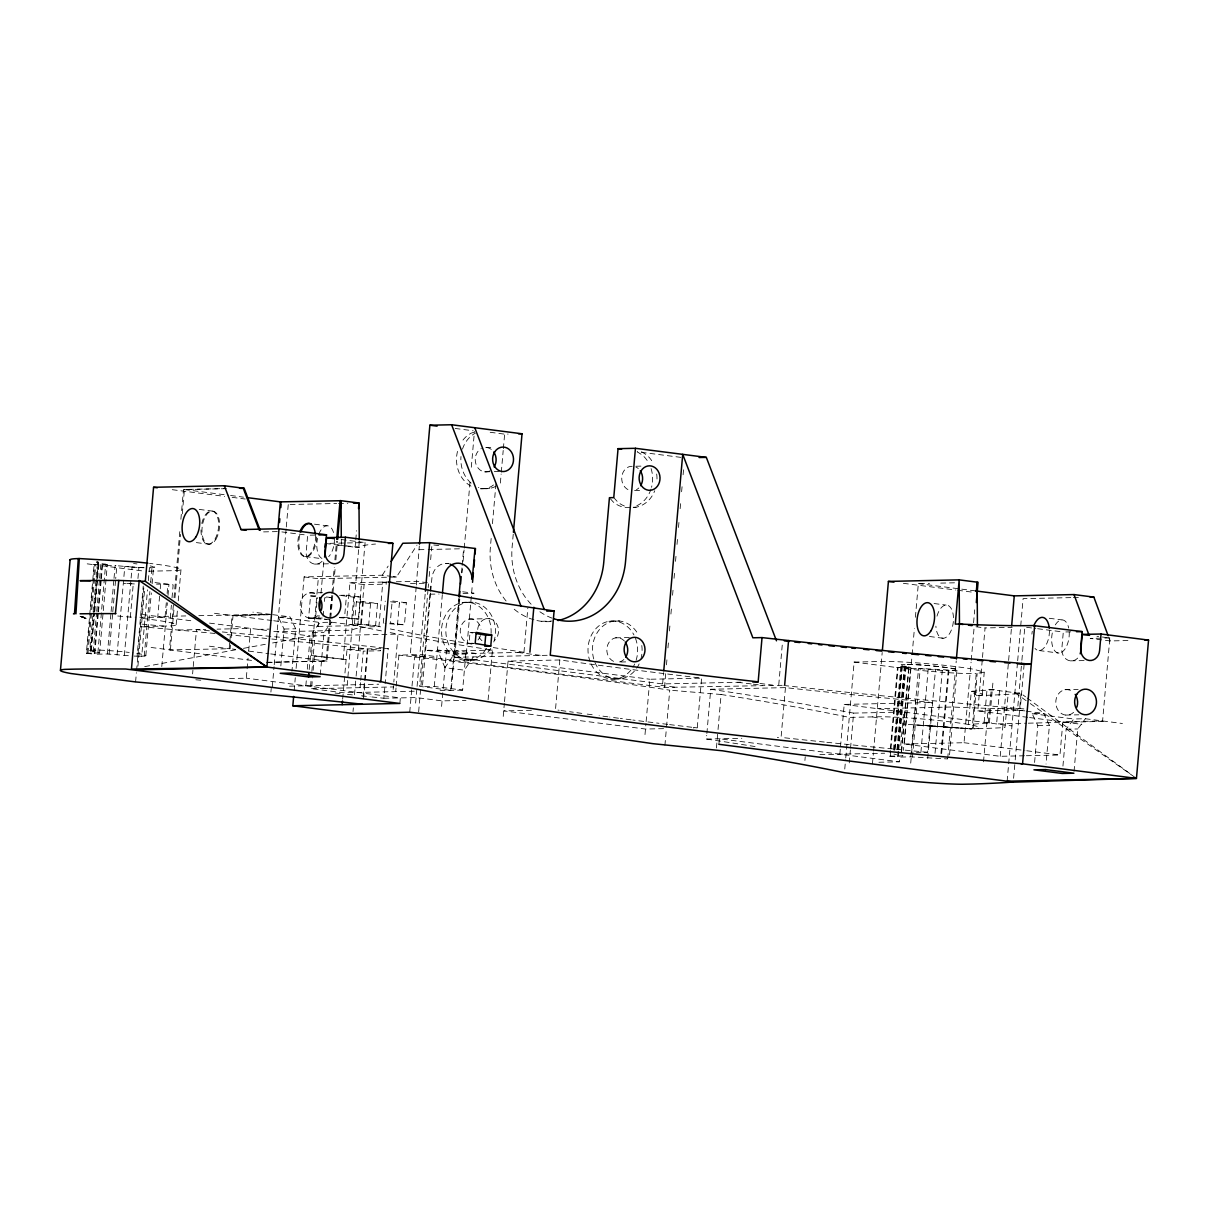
<?xml version="1.0" encoding="UTF-8"?>
<svg xmlns="http://www.w3.org/2000/svg" width="1209" height="1209" viewBox="0 0 1209 1209"><rect width="100%" height="100%" fill="white"/><g stroke="black" fill="none" stroke-linecap="round" stroke-linejoin="round"><path stroke-width="0.75" stroke-dasharray="5 3.75" d="M845.741 757.967L854.128 662.079L881.663 661.474A55.659 3.687 5 0 1 973.23 669.166L984.262 672.113L976.177 673.579L972.308 728.876L903.486 724.085M973.215 728.846L977.144 673.549M98.292 613.658L94.755 654.235L86.353 653.253L94.106 564.739L83.557 563.379M86.942 653.238L94.68 564.724M87.985 653.208L95.723 564.694M104.866 564.21L107.329 564.452L99.591 652.951L89.783 650.654L93.002 613.779M93.169 611.935L97.521 562.14L98.67 561.762L97.219 578.355M90.539 651.213L98.292 562.699L97.521 562.14M89.783 650.654L90.932 650.276L94.151 613.386M94.317 611.542L97.052 580.199M91.385 650.246L94.604 613.371M94.77 611.527L97.506 580.169M97.672 578.325L99.123 561.732M93.153 651.893L96.554 613.175M96.705 611.331L99.455 579.972M99.606 578.129L100.906 563.379L98.292 562.699M97.717 613.673L94.166 654.25L107.405 653.963L131.177 655.958M97.884 611.83L100.619 580.486M100.785 578.643L101.919 565.736L115.505 565.585M98.458 611.814L101.208 580.471M101.36 578.627L102.493 565.721M97.899 652.739L105.636 564.225L99.924 563.334A29.273 1.934 5 0 1 97.597 561.641L98.11 561.611M107.405 653.963L110.956 613.386M111.107 611.542L113.858 580.199M114.009 578.355L115.142 565.449L116.85 565.661L115.716 578.567M109.097 654.175L112.649 613.613M112.815 611.769L115.55 580.411M117.061 654.961L124.799 566.447A29.273 1.934 5 0 0 144.188 567.762M124.346 655.535L130.95 579.927M131.116 578.083L132.083 567.021L144.838 567.671M137.947 578.506L138.914 567.444M134.139 656.079L137.101 656.185L143.236 586.108M135.589 681.921L136.39 672.703M136.557 670.859L143.811 587.876M137.932 666.053L144.687 588.707M137.101 656.185L141.71 656.215L147.513 589.826M148.329 580.607L149.448 567.701L152.44 567.505A28.139 1.859 5 0 0 150.203 565.888M144.234 656.049L149.886 591.503M150.687 582.285L151.986 567.535M145.836 655.641L151.321 592.939M152.138 583.72L153.588 567.127M159.588 596.218L157.805 616.499L185.763 615.94M160.238 588.828L160.721 583.297M166.298 602.671L165.013 617.421L135.136 617.149M167.114 593.453L167.915 584.219L156.49 584.128M161.779 666.552L167.356 602.807M168.006 595.417L168.973 584.355M170.257 618.086L171.376 605.18M172.026 597.805L173.159 584.899L150.46 581.997M173.371 605.135L169.456 649.898L230.133 648.719L230.451 645.032M174.02 597.669L179.899 530.509M180.882 519.311L183.496 489.464L226.415 488.542M170.393 650.019L174.156 607.114M174.973 597.79L180.519 534.363M182.317 513.84L184.433 489.585L225.494 488.693M176.151 624.796L177.602 608.203M178.252 600.828L181.002 569.484M192.609 673.897L192.926 670.209M193.244 666.522L196.478 629.632L205.817 629.421M229.665 643.067L229.181 648.598L235.664 649.429M229.831 641.223L232.083 615.411L271.874 620.504M231.1 637.657L233.035 615.532L269.154 614.746M229.483 678.566L246.304 678.173L248.041 658.21M248.676 650.956L250.656 628.393L217.031 629.164M270.907 692.077L271.224 688.389M272.282 687.09L274.065 666.612M274.231 664.738L286.125 528.862M286.291 526.988L288.256 504.531M280.836 665.917L284.055 629.043L278.402 617.134L290.009 616.877L295.661 628.786L291.943 671.207M315.201 535.058L307.66 535.224L306.209 551.818A11.138 9.506 88.8 0 0 312.285 563.409A11.138 9.506 88.8 0 0 323.362 559.616M294.15 690.823L295.283 677.75M296.099 668.411L304.109 576.905L382.301 575.212L391.157 576.345M329.755 619.749L308.612 618.086L310.547 595.946L317.514 595.795M305.847 685.805L306.482 678.43M307.298 669.212L310.199 636.01L398.003 634.105L393.817 682.042M309.187 669.559L312.406 632.67L319.992 622.454L331.598 622.197L357.819 625.567L365.088 542.584L327.155 543.4M311.559 655.58L346.122 659.57L311.559 655.58L318.284 578.718L396.476 577.025L416.999 545.063M308.612 618.086L315.564 617.935L317.347 597.639M310.562 686.259L311.212 678.884M311.846 671.509L315.398 630.947M414.219 691.216L343.22 692.757L311.559 688.707L312.526 677.644M313.176 670.27L314.461 655.52M273.718 620.746L318.103 626.428L319.07 615.366M321.005 593.226L323.906 560.039M323.105 616.212L323.755 608.837M324.405 601.462L324.722 597.775L331.689 597.624L330.238 614.217M320.294 674.834L324.012 632.413L331.598 622.197M329.664 619.794L326.067 661.006L266.328 662.305M329.83 617.92L331.795 595.433M331.961 593.559L334.258 567.323M334.908 559.827L336.555 541.148M267.28 662.426L327.004 661.127L330.616 619.915M330.782 618.041L335.21 567.444M335.86 559.948L337.492 541.269M339.351 617.406L344.565 617.3L346.499 595.176L360.675 596.989L358.741 619.114L339.381 617.678M343.22 659.63L349.945 582.783L387.031 581.967M347.95 546.332L355.129 547.254L355.612 541.723M355.778 539.879L356.579 530.66M342.661 699.165L347.028 649.369L388.21 648.477L385.157 683.508M351.789 619.265L353.723 597.14L360.675 596.989M347.195 685.473L359.269 541.647M354.449 623.95L356.383 601.825L363.35 601.674L377.525 603.487L375.591 625.612L354.449 623.95L375.591 625.612M353.013 711.587L353.345 707.854M354.494 694.782L355.96 677.962M356.126 676.103L364.121 584.597L386.381 584.113M361.415 623.799L363.35 601.674M360.086 687.649L360.569 682.178M360.72 680.35L363.274 651.137L380.608 650.759M368.624 625.763L370.558 603.639L377.525 603.487M363.123 696.883L364.423 682.118M364.574 680.274L367.324 648.931L363.017 648.462A838.29 55.554 5 0 0 268.413 638.669M363.561 698.711L365.012 682.103M365.178 680.259L367.914 648.916L380.487 650.291M386.593 582.118L382.8 582.224L378.931 626.474L375.591 626.61A220.809 14.629 5 0 0 365.042 627.29L359.632 627.939A220.809 14.629 5 0 0 352.046 630.146L277.118 631.778M383.298 623.209L383.782 617.678M384.417 610.303L385.233 601.085M371.858 696.958L383.858 698.258L384.991 685.352M397.474 625.023L399.408 602.898L406.36 602.747L404.426 624.872L385.067 623.436M393.167 689.432L393.484 685.73M395.706 691.624L396.038 687.966M396.189 686.153L398.91 655.112L420.853 654.628L434.076 656.336M399.877 703.442L400.36 697.91L246.304 678.173M416.364 585.005L419.311 545.984M416.213 586.849L410.259 654.87L664.497 687.422L782.163 685.322M409.73 712.222L414.566 656.895L424.435 656.683L430.872 583.146M415.624 703.094L416.924 688.238M417.09 686.364L425.251 593.06M428.046 589.463L419.568 686.364L451.229 690.415L459.239 598.787M428.198 587.604L428.53 583.871M429.18 576.421L429.996 567.097M430.646 559.646L431.794 546.604M418.646 711.874L423.482 656.563M430.6 593.045L422.394 686.727L434.288 686.47L462.639 690.097L465.828 653.585M430.752 591.201L431.885 578.295A16.699 14.251 88.8 0 1 448.403 563.666M434.288 686.47L442.328 594.632M441.587 706.419L446.423 651.107M450.745 690.354L458.785 598.531M461.506 572.9L461.989 567.338M462.155 565.48L463.455 550.654M740.83 682.224L662.623 683.931L454.69 657.303L459.798 598.954M462.095 572.613L462.427 568.85M463.077 561.324L464.075 550.035M464.241 548.145L469.999 482.285M471.314 467.233L474.442 431.477M466.311 653.646L472.387 584.204M476.15 632.413L470.014 632.534L469.047 643.611L475.182 643.475M491.171 538.443L490.355 547.647A66.782 57.004 88.8 0 0 506.163 601.085M492.456 523.693L496.007 483.177L491.489 486.396A29.092 24.83 88.8 0 1 478.794 488.693L483.147 488.602M500.36 483.071L501.146 474.019M501.297 472.205L503.201 450.458M503.367 448.645L504.637 434.152L508.112 434.076M488.088 699.89L492.441 650.11L484.461 648.87A736.085 48.783 5 0 1 400.391 634.559L391.278 632.821A736.085 48.783 5 0 1 387.711 632.126M513.251 534.166L512.102 547.178A66.782 57.004 88.8 0 0 535.436 608.293M503.231 716.408L504.349 703.502M504.516 701.658L508.067 661.096L559.827 659.963L572.628 661.731A736.085 48.783 5 0 0 687.06 676.39L701.598 678.128L697.245 727.909L693.543 727.999M453.949 653.842L523.965 652.316L527.834 608.067M559.827 659.963L555.475 709.759L559.132 710.257M645.001 734.573L645.969 723.511M646.12 721.667L649.837 679.246L701.598 678.128M662.623 683.931L663.605 672.642M664.497 687.422L665.811 672.37M666.476 664.844L666.975 659.192M667.957 647.903L668.456 642.266M669.438 630.977L670.103 623.451M670.919 614.036L671.584 606.51M672.567 595.221L673.065 589.569M674.048 578.28L674.546 572.643M675.529 561.339L676.027 555.702M677.01 544.413L677.508 538.761M678.491 527.472L679.156 519.946M680.138 508.657L680.637 503.004M681.619 491.715L682.284 484.189M683.1 474.774L683.599 469.137M664.905 745.469L666.355 728.876M666.522 727.032L669.741 690.158L657.666 688.359A838.29 55.554 5 0 0 424.389 658.028L398.91 655.112M755.066 746.558A877.25 58.138 5 0 0 713.068 740.044L706.388 739.047L706.706 735.359M706.872 733.515L710.741 689.266L785.442 687.634L796.247 688.798A736.085 48.783 5 0 0 927.635 702.081L932.018 702.505L927.651 752.285L916.452 752.527M716.438 747.963L717.889 731.369M718.04 729.526L721.108 694.495L669.741 690.158M718.902 744.306L719.385 738.759L899.315 761.806L899.798 756.275M778.747 684.944L782.465 642.538M785.442 687.634L781.074 737.414L777.342 737.505M804.907 760.476L805.239 756.789M839.847 754.189L840.331 748.658M840.497 746.814L844.199 704.409L932.018 702.505M844.759 769.03L845.575 759.811M849.262 762.894L850.38 749.988M850.547 748.144L853.614 713.114L903.667 712.025L900.448 748.9M872.445 763.967L873.412 752.905M873.578 751.061L882.192 652.512M898.604 751.59L898.121 757.121L889.733 756.139L890.217 750.608M890.383 748.764L897.471 667.625L910.709 667.338L903.455 750.321M890.308 756.124L890.791 750.593M890.957 748.749L898.06 667.61M893.481 749.852L900.901 665.041L902.05 664.648L894.63 749.474M894.237 750.411L901.657 665.585L900.901 665.041M895.083 749.444L902.503 664.618M897.018 749.248L904.272 666.265L901.657 665.585M897.607 749.293L905.027 664.466L909.636 664.482A28.139 1.859 5 0 1 943.594 667.202A28.139 1.859 5 0 1 955.805 670.406L952.828 670.587M898.03 751.605L897.546 757.136L910.77 756.849L947.614 758.935M898.181 749.761L905.284 668.622L918.885 668.471M898.771 749.746L905.858 668.607M901.355 751.152L908.941 664.482M901.597 751.938L909.017 667.126L903.289 666.219A29.273 1.934 5 0 1 900.977 664.542L905.027 664.466M1024.507 755.776L1000.236 756.305L904.302 744.019L911.949 656.563M912.115 654.689L914.412 628.499M915.394 617.27L918.341 583.584L929.54 583.342M910.77 756.849L918.523 668.335L956.878 670.511A29.273 1.934 5 0 0 944.169 667.187A29.273 1.934 5 0 0 908.866 664.361L904.075 664.346M910.725 763.136L911.374 755.761M911.541 753.917L915.561 707.809M912.478 757.061L920.215 668.547M920.91 752.315L928.18 669.333M927.711 758.436L935.464 669.922M935.025 753.313L942.295 670.33M940.95 753.539L948.219 670.572M941.66 753.555L948.914 670.572M947.69 758.648L956.243 660.915M949.533 754.839L956.954 670.013M973.577 622.741L974.711 609.835M904.302 744.019L964.041 742.719L971.084 662.139M971.25 660.265L974.197 626.549M1027.741 717.315L977.809 710.922L982.328 659.283M982.479 657.439L985.063 627.939L1012.16 627.35M982.312 694.238L984.262 672.113M984.156 722.332L987.058 689.13L1021.016 693.482L1025.58 696.837M983.506 761.806L988.191 708.323M988.342 722.861L991.244 689.674M989.385 722.997L992.997 681.861M999.495 690.732L996.594 723.919L1026.411 723.209M1000.236 756.305L1011.495 627.592M721.108 694.495L727.47 695.492A838.29 55.554 5 0 1 849.277 717.39L876.827 716.801A55.659 3.687 5 0 1 968.394 724.478L969.512 724.675A55.659 3.687 5 0 1 974.061 728.8L977.356 728.725A766.098 50.778 5 0 0 1004.921 727.546L1008.14 694.329M1007.127 781.21L1017.51 662.608M1017.676 660.718L1023.101 598.651L1071.506 597.609M977.809 710.922L1017.525 710.061L1021.726 662.109M1021.892 660.265L1024.794 627.078M1013.595 778.309L1015.046 761.715M1015.212 759.872L1021.016 693.482L1007.822 694.344A766.098 50.778 5 0 1 980.257 695.538L977.28 695.598L979.774 695.387A55.584 3.687 5 0 0 979.668 693.089L971.295 691.291L968.394 724.478L991.471 722.831M1024.129 664.361L1020.26 708.625L1016.24 708.655A220.809 14.629 5 0 1 999.571 708.565L987.164 708.308A220.809 14.629 5 0 1 952.208 707.008L877.281 708.64M1034.587 762.456L1037.806 725.581L1032.169 713.673L1043.76 713.416L1049.412 725.324L1046.027 764.043M1070.842 631.839L1063.3 632.005L1061.85 648.598A11.138 9.506 88.8 0 0 1067.925 660.19A11.138 9.506 88.8 0 0 1079.002 656.396M1026.365 755.731L1059.961 755.005L1062.877 721.818L1102.593 720.942L1109.862 637.974L1096.956 636.312M1062.938 766.083L1066.157 729.208L1073.743 718.992L1085.35 718.735L1122.436 723.496M1074.045 771.372L1077.763 728.951L1085.35 718.735M382.301 575.212L388.165 566.084M444.972 667.7L437.477 649.958L468.669 653.948L456.775 654.205L425.598 650.215L456.337 650.88L475.726 653.374L464.377 670.179L444.972 667.7L456.337 650.88L492.441 650.11M473.988 432.202L471.162 433.17A29.092 24.83 88.8 0 0 461.203 442.585M144.702 666.612L236.042 649.717M243.447 648.356L265.315 644.306M272.569 642.976L310.199 636.01L271.965 631.113M994.387 689.644L971.295 691.291L976.963 695.613M150.4 567.822L153.513 567.625A29.273 1.934 5 0 0 151.185 565.933M90.932 650.276L98.518 650.11A28.139 1.859 5 0 1 129.227 652.437M141.71 656.215L144.687 656.019A28.139 1.859 5 0 0 132.476 652.83M1028.285 723.178L1105.615 721.335M485.746 447.557L494.451 447.36M640.951 466.13L630.509 466.357A12.241 10.443 88.8 0 0 621.774 477.117A12.241 10.443 88.8 0 0 628.453 489.857M484.613 471.858L493.302 471.676M494.3 471.631L500.269 471.525M485.277 488.527L489.615 488.436M634.589 490.552L642.538 490.355M290.115 504.501L336.661 503.488M338.52 503.443L347.829 503.246M633.214 507.251L636.115 507.191M277.329 531.597L259.935 531.975M337.175 544.957L359.3 547.163A220.809 14.629 5 0 1 375.5 544.05M355.129 547.254L359.3 547.163M418.979 549.687L426.807 549.596M428.182 549.49L463.138 548.735M93.153 564.618L107.329 564.452M314.688 564.104L328.485 563.787M445.728 563.424L449.128 563.349M148.934 571.207L172.811 570.693A55.659 3.687 5 0 0 149.568 563.394M134.365 583.932L123.998 583.388M396.295 581.771L416.697 581.333L427.321 582.693M410.471 583.584L427.155 583.222M309.323 592.939L322.516 592.652M339.548 595.327L346.499 595.176M429.905 594.208L439.094 594.012M463.017 593.483L474.064 593.241L461.657 591.654M940.738 583.101L957.543 582.738M462.367 602.535L466.719 602.445M468.85 602.369L473.203 602.278M131.449 617.119L128.486 616.968A55.659 3.687 5 0 0 114.795 615.759M271.813 614.55L231.221 615.426L212.316 613.008M1073.365 597.563L1080.816 597.397M309.957 618.313L322.229 618.041M472.326 643.279A12.241 10.443 88.8 0 1 460.357 633.048A12.241 10.443 88.8 0 1 469.001 619.084L489.131 618.63M541.269 621.29L552.135 621.063M318.103 626.428L357.819 625.567M178.237 630.025L196.478 629.632L209.384 630.796M608.868 621.29L613.341 621.199M615.351 621.124L619.809 621.033M258.212 629.36L269.229 629.118M284.055 629.043L295.661 628.786M312.406 632.67L324.012 632.413M615.623 637.838L631.174 637.506M469.606 643.354L473.082 643.279M86.353 653.253L99.591 652.951M1109.862 637.974L1090.231 638.397L1110.089 640.936L1128.405 640.543M454.69 657.303L548.402 655.263M463.788 660.19L468.14 660.099M470.271 660.023L474.623 659.933M620.67 662.003L625.854 661.897M1070.343 660.87L1084.125 660.567M896.534 667.504L909.183 667.232M610.288 678.944L614.746 678.853M616.771 678.778L621.23 678.687M289.525 686.153L378.704 684.218M311.559 688.707L393.771 686.924M440.121 690.656L462.639 690.097M383.858 698.258L416.108 697.563L442.071 700.888L465.994 700.374M1064.963 689.719L1078.156 689.432M531.431 710.272L503.715 710.877L645.485 729.042L665.811 728.604M896.186 711.058L907.793 710.816M1065.597 715.093L1078.791 714.806M1062.953 721.954L1063.814 721.939M1037.806 725.581L1049.412 725.324M1066.157 729.208L1077.763 728.951M706.388 739.047L741.827 738.276M819.898 754.628L884.686 753.222M889.733 756.139L902.972 755.852L901.264 755.64M878.913 762.259L899.315 761.806M198.805 615.683L269.743 614.278L252.908 612.132M945.196 726.805L914.911 724.901M918.825 725.158L971.341 728.906L929.978 725.868M926.124 725.627L971.341 728.906M132.083 567.021L116.457 565.691M1023.887 708.927L1011.48 707.854A708.262 46.939 5 0 1 788.993 686.077L783.87 685.503M1024.839 710.862L998.045 708.534M141.967 624.146L163.638 626.096M222.29 631.959L286.231 637.808A877.25 58.138 5 0 1 374.503 646.981L388.21 648.477M195.798 679.76L203.172 680.425M126.794 583.358L133.262 583.962L130.345 617.149A55.659 3.687 5 0 1 132.204 617.331M927.651 752.285L923.283 751.877A736.085 48.783 5 0 1 842.371 743.898M919.822 668.592L928.149 669.408A29.273 1.934 5 0 0 948.989 670.693M347.028 649.369L363.274 651.137M784.686 737.807L791.895 738.593A736.085 48.783 5 0 0 824.236 742.024M737.566 682.299L751.56 683.946M691.79 727.259L682.707 726.186A736.085 48.783 5 0 1 669.59 724.599M693.603 727.486L697.245 727.909M490.189 432.293L504.637 434.152M455.143 428.454L473.203 430.767M680.939 457.38L637.173 451.773L642.357 455.083A29.092 24.83 88.8 0 1 648.961 463.455M184.433 489.585L228.713 495.267M230.556 495.494L243.462 497.156M918.341 583.584L975.527 590.914M172.267 489.69L224.647 496.385M232.128 497.352L245.231 499.03M903.38 583.327L955.76 590.022M957.634 590.264L974.469 592.425M199.243 509.412L212.225 511.075M314.476 524.177L327.05 525.779M934.089 603.533L946.118 605.074M1049.276 618.283L1061.91 619.9M433.789 544.972L439.29 545.682M281.863 531.915L307.66 535.224M341.24 539.531L363.244 542.342M1026.622 627.305L1035.796 628.484M1037.624 628.71L1063.3 632.005M325.357 543.446L346.152 546.105M976.011 626.776L985.063 627.939M196.342 542.599L209.308 544.262M305.242 556.548L322.35 558.739M929.479 636.493L943.216 638.261M1039.151 650.548L1058.993 653.087M392.925 576.572L396.476 577.025M304.109 576.905L318.284 578.718M349.945 582.783L364.121 584.597M406.36 602.747L392.184 600.933L390.25 623.058L404.426 624.872M908.246 667.111L910.709 667.338M390.552 601.765L399.408 602.898M341.316 595.553L353.723 597.14M101.919 565.736L145.261 571.283M854.128 662.079L897.471 667.625M905.284 668.622L920.215 670.421A55.659 3.687 5 0 0 976.177 673.579M326.37 596.944L331.689 597.624M310.547 595.946L317.635 596.868M356.383 601.825L370.558 603.639M344.565 617.3L358.741 619.114M315.564 617.935L326.203 619.295M272.75 614.671L290.009 616.877M1017.525 710.061L1043.76 713.416M278.402 617.134L319.992 622.454M1032.169 713.673L1073.743 718.992M1029.584 717.557L1081.843 724.372M517.89 652.452L541.058 655.414M759.887 683.448L772.611 685.08M753.343 684.173L762.199 685.307M508.067 661.096L649.837 679.246M142.435 614.52L192.684 620.958M209.52 623.119L270.242 630.902M844.199 704.409L1011.963 725.899M660.915 685.382L675.09 687.196M248.586 651.092L268.866 653.691M270.71 653.918L327.004 661.127M964.041 742.719L1024.915 750.517M1026.758 750.759L1059.961 755.005M209.414 646.195L229.257 648.749M151.125 647.465L251.578 660.416M560.961 710.514L568.275 711.527A736.085 48.783 5 0 0 573.338 712.222M710.741 689.266L717.421 690.263A877.25 58.138 5 0 1 803.244 704.031L853.614 713.114M523.965 652.316L493.287 647.571M470.014 632.534L472.885 633.017M471.918 644.08L461.642 642.357A708.262 46.939 5 0 1 390.311 628.952M872.505 716.892L883.159 719.083M382.8 582.224L386.684 583.086M375.712 625.763L382.815 627.35M350.852 624.418L365.889 627.698A736.085 48.783 5 0 0 382.482 631.098M893.919 754.099L896.534 754.779M81.366 616.53L89.466 619.839M81.789 616.771L85.129 617.905M80.232 616.348L85.325 618.177M81.32 616.771L86.035 618.509M80.142 616.378L86.821 618.842M641.526 451.682L646.709 454.992A29.092 24.83 88.8 0 1 653.298 463.364M1014.88 692.697L1028.723 702.459M1030.264 703.547L1134.919 777.311M82.801 616.363L84.539 617.587M1027.091 697.956L1131.896 775.045M613.764 497.609L617.633 501.901A29.092 24.83 88.8 0 0 626.443 506.707M610.379 498.773L613.28 502.007A29.092 24.83 88.8 0 0 625.295 507.463L629.647 507.357A29.092 24.83 88.8 0 0 654.749 490.733M1108.789 637.43L1110.089 640.936M341.301 539.35L341.346 544.866M469.001 619.084A12.241 10.443 88.8 0 1 480.986 629.315M480.441 635.617A12.241 10.443 88.8 0 1 477.268 640.725M481.953 640.679A12.241 10.443 88.8 0 1 478.537 635.738M477.676 629.466A12.241 10.443 88.8 0 1 493.03 620.066A12.241 10.443 88.8 0 1 494.662 640.347M1073.607 712.343A12.8 10.926 88.8 0 1 1058.872 711.224A12.8 10.926 88.8 0 1 1058.449 693.936A12.8 10.926 88.8 0 1 1073.108 692.047M316.456 537.008A16.699 8.629 -82.7 0 1 305.076 556.563A16.699 8.629 -82.7 0 1 300.376 533.229M318.798 534.242A16.699 8.629 -82.7 0 1 333.865 533.91M334.379 537.899A16.699 8.629 -82.7 0 1 328.697 556.654M321.942 558.452A16.699 8.629 -82.7 0 1 317.574 538.262M317.967 615.562A12.8 10.926 88.8 0 1 303.232 614.444A12.8 10.926 88.8 0 1 302.794 597.155A12.8 10.926 88.8 0 1 317.468 595.266M840.542 743.701A736.085 48.783 5 0 1 826.034 742.205M667.716 724.372A736.085 48.783 5 0 1 656.593 722.997M652.92 722.544A736.085 48.783 5 0 1 645.591 721.637M643.762 721.41A736.085 48.783 5 0 1 632.866 720.035M631.068 719.808A736.085 48.783 5 0 1 620.308 718.433M618.524 718.206A736.085 48.783 5 0 1 609.653 717.058M607.9 716.816A736.085 48.783 5 0 1 599.12 715.668M592.168 714.746A736.085 48.783 5 0 1 587 714.066M581.846 713.37A736.085 48.783 5 0 1 575.031 712.449M936.99 616.167A16.699 8.629 -82.7 0 1 951.211 608.535A16.699 8.629 -82.7 0 1 948.234 635.42A16.699 8.629 -82.7 0 1 935.887 626.141M489.947 470.89A12.241 10.443 88.8 0 1 476.134 464.619A12.241 10.443 88.8 0 1 481.394 448.479M486.743 447.511A12.241 10.443 88.8 0 1 493.771 452.03M133.534 563.53A28.139 1.859 5 0 1 136.98 563.923M1049.427 630.886A16.699 8.629 -82.7 0 1 1044.41 647.435A16.699 8.629 -82.7 0 1 1034.995 648.417M1031.912 634.136A16.699 8.629 -82.7 0 1 1032.29 631.249M315.473 535.481A16.699 8.629 -82.7 0 1 304.487 556.503A16.699 8.629 -82.7 0 1 299.424 533.109M201.797 523.437A16.699 8.629 -82.7 0 1 216.532 514.717A16.699 8.629 -82.7 0 1 212.18 542.509A16.699 8.629 -82.7 0 1 201.117 527.744M486.441 648.477A29.092 24.83 88.8 0 1 445.773 647.435A29.092 24.83 88.8 0 1 460.251 603.034A29.092 24.83 88.8 0 1 491.02 634.438M490.794 648.372A29.092 24.83 88.8 0 1 448.479 644.049A29.092 24.83 88.8 0 1 471.042 602.112A29.092 24.83 88.8 0 1 492.516 645.168M651.092 468.593A29.092 24.83 88.8 0 1 651.545 487.303M651.016 489.086A29.092 24.83 88.8 0 1 633.365 506.934M656.683 474.019A29.092 24.83 88.8 0 1 656.865 481.62M470.996 486.139A29.092 24.83 88.8 0 1 458.12 449.249M495.826 486.305A29.092 24.83 88.8 0 1 478.371 487.423M471.132 483.147A29.092 24.83 88.8 0 1 460.977 456.518M462.473 449.143A29.092 24.83 88.8 0 1 475.515 433.064M1055.321 624.887A16.699 8.629 -82.7 0 1 1068.711 628.03M1069.224 632.02A16.699 8.629 -82.7 0 1 1058.253 653.041A16.699 8.629 -82.7 0 1 1053.19 629.647M630.871 670.149A29.092 24.83 88.8 0 1 590.869 663.469M590.158 661.761A29.092 24.83 88.8 0 1 601.205 624.252A29.092 24.83 88.8 0 1 633.954 634.952M635.466 638.322A29.092 24.83 88.8 0 1 636.025 660.582M634.665 664.028A29.092 24.83 88.8 0 1 632.942 667.232M639.138 663.922A29.092 24.83 88.8 0 1 601.886 672.627A29.092 24.83 88.8 0 1 600.782 628.076A29.092 24.83 88.8 0 1 638.412 634.846M641.798 645.515A29.092 24.83 88.8 0 1 641.012 658.693M613.567 661.353A12.241 10.443 88.8 0 1 608.807 642.704A12.241 10.443 88.8 0 1 625.385 642.281M623.874 659.494A12.241 10.443 88.8 0 1 618.948 662.048M635.889 467.037A12.241 10.443 88.8 0 1 638.292 468.578M638.775 487.998A12.241 10.443 88.8 0 1 636.448 489.66M550.594 621.592A66.782 57.004 88.8 0 1 535.738 620.262M533.91 619.779A66.782 57.004 88.8 0 1 513.689 608.777M552.045 618.131A66.782 57.004 88.8 0 1 538.156 610.5M215.066 633.471A838.29 55.554 5 0 0 192.548 631.355L140.425 626.61L167.975 626.005A55.659 3.687 5 0 0 139.488 618.101M227.156 634.634A838.29 55.554 5 0 1 266.705 638.488M335.12 693.059A877.25 58.138 5 0 1 340.394 693.603M347.421 694.344A877.25 58.138 5 0 1 352.68 694.903M361.431 695.84A877.25 58.138 5 0 1 370.135 696.777M215.897 539.274A16.699 8.629 -82.7 0 0 214.416 511.588A16.699 8.629 -82.7 0 0 201.994 532.141A16.699 8.629 -82.7 0 0 215.897 539.274"/><path stroke-width="1.5" d="M147.846 563.182A55.659 3.687 5 0 0 135.196 561.822L79.31 558.558L75.94 613.87M79.31 558.558L78.298 558.588L74.474 613.885L73.462 613.9M60.45 670.345L70.137 559.707M80.051 613.809A766.098 50.778 5 0 1 115.399 613.613L118.784 580.426M1080.181 653.842A11.138 9.506 88.8 0 0 1080.755 651.016L1082.206 634.423L1101.051 634.015L1148.55 640.105L1136.445 778.4L1022.557 763.816A697.125 46.199 5 0 1 380.805 681.619L266.917 667.036L145.337 581.333L153.573 487.287L224.315 485.746L244.173 488.3L260.207 530.343M278.07 528.076L280.367 501.871L341.044 500.707L341.286 537.506M279.521 522.515L279.838 518.782M280.82 507.599L281.153 503.866M379.354 681.649L380.805 681.619L392.91 543.325L345.411 537.234L343.96 553.828A11.138 9.506 88.8 0 1 333.548 563.681A11.138 9.506 88.8 0 1 325.055 551.41L326.506 534.816L279.022 528.741L266.917 667.036L137.599 669.846M1007.127 781.21L1136.445 778.4L1009.893 782.253A766.098 50.778 5 0 1 972.52 784.052L962.319 784.248A55.659 3.687 5 0 1 910.543 781.059L844.441 772.717A838.29 55.554 5 0 0 722.634 750.819L652.815 743.671A838.29 55.554 5 0 0 419.553 713.34L409.73 712.222L352.847 713.446L292.835 705.769L293.651 696.429M308.537 676.934L320.143 676.677L291.777 673.05L280.186 673.292L308.537 676.934L308.854 673.247M319.554 609.835L320.355 600.616M325.04 547.133L325.357 543.446M345.411 537.234L326.566 537.642L325.115 554.251A11.138 9.506 88.8 0 1 324.541 557.062M336.707 539.305L340.092 500.586L358.997 503.004L359.254 539.803M337.659 539.426L341.044 500.707M358.514 508.536L358.997 503.004L353.421 503.125M342.177 704.696L342.51 701.008M419.463 544.126L429.875 425.22L451.622 424.752L522.031 433.774L513.417 532.308M425.417 591.186L429.663 542.66L475.5 548.538L475.016 554.16M442.479 592.788L443.779 578.038A16.699 14.251 88.8 0 1 458.513 563.182A16.699 14.251 88.8 0 1 472.19 579.579L475.031 548.478M458.952 596.672L460.236 581.922A16.699 14.251 88.8 0 0 450.141 564.15M459.405 596.944L459.888 591.428M460.538 584.023L461.188 576.602M472.553 582.315L473.369 572.93M473.868 567.308L474.517 559.797M491.746 634.997L485.701 635.133L484.733 646.195L490.778 646.059L491.746 634.997L476.15 632.413L475.182 643.475L490.778 646.059M529.905 652.195L533.774 607.931M388.074 582.073L389.525 582.043A697.125 46.199 5 0 0 474.155 598.395L494.647 601.795A697.125 46.199 5 0 0 527.426 606.978L554.1 610.968L550.231 655.218L558.649 656.442A697.125 46.199 5 0 0 747.736 680.667L758.164 681.846L762.033 637.596L796.368 641.42A697.125 46.199 5 0 0 1031.277 664.24L1025.111 664.346M776.48 640.815L706.328 457.38L635.45 448.297L618.056 448.675L613.764 497.609L609.427 497.7L603.775 562.17A66.782 57.004 88.8 0 1 557.969 620.549M635.45 448.297L625.521 561.701A66.782 57.004 88.8 0 1 553.843 618.751M663.771 670.753L682.707 454.342L752.859 637.793L762.033 637.596M784.686 684.808L788.555 640.558M882.358 650.638L888.419 581.408L959.16 579.867L978.066 582.285L976.298 602.566M956.395 659.071L959.462 624.025L959.16 579.867L955.291 624.116L959.462 624.025A220.809 14.629 5 0 0 1033.211 625.552L1082.161 631.597L1080.695 648.19A11.138 9.506 88.8 0 0 1089.188 660.462A11.138 9.506 88.8 0 0 1099.601 650.608L1101.051 634.015M976.313 591.382L977.129 582.164L977.431 626.338M1011.661 625.718L1014.275 595.871L1074 594.571L1093.858 597.11L1108.139 635.677M1034.662 625.506L1022.557 763.816L1021.106 763.846M391.096 561.505L402.809 543.249L429.663 542.66M518.555 433.85L522.031 433.774M699.089 457.531L706.328 457.38M239.488 488.255L243.221 488.179L259.27 530.222M240.44 488.376L244.173 488.3M224.315 485.746L241.029 529.557L279.022 528.741M318.964 534.982L326.506 534.816M392.91 543.325L391.459 543.355A220.809 14.629 5 0 0 388.452 543.43M1090.125 597.201L1093.858 597.11M546.755 611.119L554.1 610.968M1076.494 631.718L1082.161 631.597M1144.893 640.181L1148.55 640.105M752.663 681.967L758.164 681.846M292.835 705.769L399.877 703.442L125.751 669.015A766.098 50.778 5 0 0 75.215 669.121L65.241 669.363A55.659 3.687 5 0 0 70.999 673.534L135.589 681.921A838.29 55.554 5 0 1 358.181 703.789L362.488 704.258M115.006 613.552L115.883 613.613M1017.101 663.756L1024.129 664.361M784.324 640.876L789.447 641.435M618.056 448.675L621.668 449.128M429.875 425.22L437.099 426.142M247.165 497.624L281.304 501.992M975.527 590.914L1014.275 595.871M153.573 487.287L157.306 487.771M888.419 581.408L894.025 582.118M326.566 537.642L333.896 538.594M1082.206 634.423L1089.581 635.375M241.029 529.557L246.183 530.222M959.462 624.025L963.059 624.494M968.439 625.189L972.036 625.642M145.337 581.333L118.301 580.426A766.098 50.778 5 0 0 82.953 580.607L80.051 580.683L84.57 580.728A55.584 3.687 5 0 1 90.297 580.894M718.902 744.306L1013.278 781.996M485.701 635.133L476.391 633.607M474.774 427.714L544.246 609.396M451.622 424.752L521.094 606.434M1074 594.571L1088.931 634.891M1075.179 694.359A12.8 10.926 88.8 0 1 1076.917 707.008M493.771 452.03A12.241 10.443 88.8 0 1 494.149 466.931M1033.801 625.824A16.699 8.629 -82.7 0 1 1042.808 617.406A16.699 8.629 -82.7 0 1 1049.276 628.106M300.829 531.945A16.699 8.629 -82.7 0 1 311.302 523.996M299.892 531.824A16.699 8.629 -82.7 0 1 308.899 523.406A16.699 8.629 -82.7 0 1 315.368 534.106M1009.968 663.136A708.262 46.939 5 0 1 1004.573 662.653M995.596 661.867A708.262 46.939 5 0 1 990.201 661.383M983.023 660.734A708.262 46.939 5 0 1 977.643 660.25M966.883 659.268A708.262 46.939 5 0 1 963.301 658.935M956.138 658.285A708.262 46.939 5 0 1 950.773 657.787M943.624 657.107A708.262 46.939 5 0 1 938.26 656.608M931.126 655.928A708.262 46.939 5 0 1 925.777 655.414M918.644 654.734A708.262 46.939 5 0 1 911.541 654.039M906.206 653.525A708.262 46.939 5 0 1 902.655 653.177M893.799 652.316A708.262 46.939 5 0 1 888.494 651.787M881.437 651.077A708.262 46.939 5 0 1 876.147 650.548M869.105 649.837A708.262 46.939 5 0 1 863.846 649.309M855.08 648.402A708.262 46.939 5 0 1 851.589 648.054M846.345 647.51A708.262 46.939 5 0 1 841.116 646.966M834.165 646.241A708.262 46.939 5 0 1 828.966 645.697M822.044 644.956A708.262 46.939 5 0 1 818.584 644.593M811.707 643.853A708.262 46.939 5 0 1 808.262 643.49M799.693 642.553A708.262 46.939 5 0 1 794.57 642.009M640.271 470.785A12.241 10.443 88.8 0 1 640.649 485.686M625.385 642.281A12.241 10.443 88.8 0 1 625.748 657.182M319.539 597.578A12.8 10.926 88.8 0 1 321.277 610.228M70.409 560.22A55.659 3.687 5 0 1 78.298 558.588M139.186 580.547L131.449 669.061L266.917 667.036L139.186 580.547M1045.528 769.589L1033.937 769.831L1062.288 773.473L1073.894 773.216L1045.528 769.589M1076.705 694.389A12.8 10.926 88.8 0 0 1084.443 714.685A12.8 10.926 88.8 0 0 1095.52 696.807A12.8 10.926 88.8 0 0 1076.705 694.389M321.05 597.609A12.8 10.926 88.8 0 0 328.803 617.905A12.8 10.926 88.8 0 0 339.88 600.027A12.8 10.926 88.8 0 0 321.05 597.609M930.9 630.841A16.699 8.629 -82.7 0 0 929.419 603.17A16.699 8.629 -82.7 0 0 916.996 623.723A16.699 8.629 -82.7 0 0 930.9 630.841M494.602 452.075A12.241 10.443 88.8 0 0 502.007 471.48A12.241 10.443 88.8 0 0 512.601 454.372A12.241 10.443 88.8 0 0 494.602 452.075M626.096 642.327A12.241 10.443 88.8 0 0 633.501 661.731A12.241 10.443 88.8 0 0 644.095 644.639A12.241 10.443 88.8 0 0 626.096 642.327M641.102 470.83A12.241 10.443 88.8 0 0 648.508 490.249A12.241 10.443 88.8 0 0 659.101 473.142A12.241 10.443 88.8 0 0 641.102 470.83M196.039 536.736A16.699 8.629 -82.7 0 0 194.573 509.049A16.699 8.629 -82.7 0 0 182.136 529.602A16.699 8.629 -82.7 0 0 196.039 536.736"/></g></svg>
